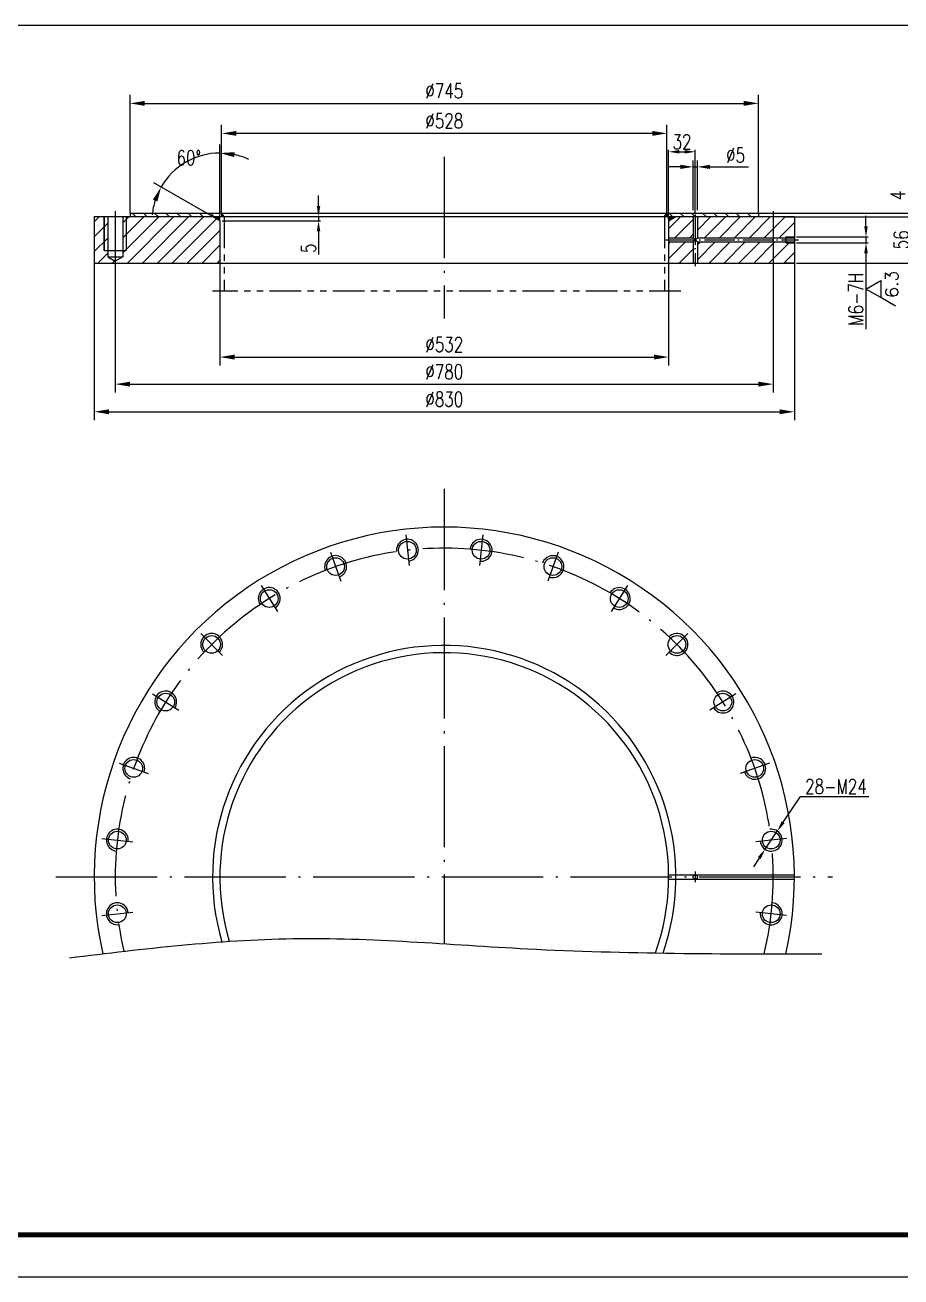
# Model space of a CAD drawing. Extents: x 1512 to 4800, y -77 to 764.
# Drawn here: x 2548.5 to 2756.2, y -76.5 to 220.5 of the extents above; entities that cross this region are included whole.
import ezdxf

# ---------------------------------------------------------------- set-up
doc = ezdxf.new("R2010")
doc.units = 0
doc.header["$MEASUREMENT"] = 0
for name, pattern in [('ACAD_ISO02W100', [15, 12, -3]), ('ACAD_ISO04W100', [30.5, 24, -3, 0.5, -3]), ('PHANTOMX2', [5, 2.5, -0.5, 0.5, -0.5, 0.5, -0.5])]:
    doc.linetypes.add(name, pattern=pattern)
doc.layers.get('0').update_dxf_attribs({"linetype": 'CONTINUOUS'})
doc.layers.get('DEFPOINTS').update_dxf_attribs({"linetype": 'CONTINUOUS'})
for name, color, linetype in [('1', 1, 'CONTINUOUS'), ('2', 2, 'ACAD_ISO04W100'), ('3', 3, 'ACAD_ISO02W100'), ('4', 6, 'PHANTOMX2')]:
    doc.layers.add(name, color=color, linetype=linetype)
doc.styles.add('ACANSTS', font='romans.shx', dxfattribs={"height": 1, "bigfont": 'gbcbig.shx'})
doc.styles.add('HZ5', font='romans.shx', dxfattribs={"width": 0.75, "bigfont": 'hz5.shx'})
doc.dimstyles.get("Standard").update_dxf_attribs({"dimtxt": 3.5, "dimasz": 3, "dimexe": 2, "dimexo": 0, "dimgap": 1, "dimtad": 1, "dimdec": 0, "dimlfac": 20, "dimzin": 0, "dimdsep": 46, "dimtxsty": 'HZ5', "dimcen": 1, "dimadec": 0, "dimazin": 0, "dimtfac": 1, "dimtdec": 0, "dimtmove": 2, "dimatfit": 3, "dimfxl": 0, "dimtolj": 1, "dimtzin": 0, "dimarcsym": 0})
doc.dimstyles.new('STANDARD$0', dxfattribs={"dimtxt": 3.5, "dimasz": 3.5, "dimexe": 2, "dimexo": 0, "dimgap": 1.2, "dimtad": 1, "dimdec": 4, "dimzin": 0, "dimdsep": 46, "dimtxsty": 'HZ5', "dimcen": 0.09, "dimadec": 0, "dimazin": 0, "dimtfac": 0.857143, "dimtdec": 4, "dimtofl": 0, "dimtmove": 2, "dimatfit": 3, "dimfxl": 0, "dimtolj": 1, "dimtzin": 0, "dimarcsym": 0})
doc.dimstyles.new('STANDARD$2', dxfattribs={"dimscale": 0, "dimtxt": 3.5, "dimasz": 3.5, "dimexe": 2, "dimexo": 0, "dimgap": 1.2, "dimtad": 1, "dimtih": 1, "dimtoh": 1, "dimdec": 4, "dimzin": 0, "dimdsep": 46, "dimtxsty": 'HZ5', "dimcen": 0, "dimadec": 4, "dimazin": 0, "dimtfac": 0.857143, "dimtdec": 4, "dimtofl": 0, "dimtmove": 2, "dimatfit": 3, "dimfxl": 0, "dimtolj": 1, "dimtzin": 0, "dimarcsym": 0})
doc.dimstyles.new('副本1', dxfattribs={"dimtxt": 3.5, "dimasz": 2.5, "dimexe": 0.5, "dimexo": 0.5, "dimtad": 1, "dimtih": 1, "dimtoh": 1, "dimdec": 0, "dimzin": 0, "dimdsep": 46, "dimtxsty": 'HZ5', "dimcen": 0, "dimadec": 0, "dimazin": 0, "dimtfac": 0.857143, "dimtdec": 0, "dimtmove": 0, "dimatfit": 0, "dimfxl": 0, "dimtvp": 1.5, "dimtolj": 1, "dimtzin": 0, "dimarcsym": 0})
doc.dimstyles.new('副本4', dxfattribs={"dimtxt": 3.5, "dimasz": 2.5, "dimexe": 0.5, "dimexo": 0.5, "dimtad": 1, "dimtih": 1, "dimtoh": 1, "dimdec": 0, "dimlfac": 4, "dimzin": 0, "dimdsep": 46, "dimtxsty": 'HZ5', "dimcen": 0, "dimadec": 0, "dimazin": 0, "dimtfac": 0.857143, "dimtdec": 0, "dimtmove": 0, "dimatfit": 0, "dimfxl": 0, "dimtvp": 1.5, "dimtolj": 1, "dimtzin": 0, "dimarcsym": 0})

# ---------------------------------------------------------------- blocks, each defined once
blk = doc.blocks.new('*D176')
at = {"color": 0, "linetype": 'ByBlock', "ltscale": 5}
for p, q in [((2728.26, 43.08), (2732.35, 49.21)), ((2732.35, 49.21), (2748.6, 49.21)), ((2723.99, 36.67), (2726.87, 41)), ((2722.6, 34.59), (2721.21, 32.51))]:
    blk.add_line(p, q, dxfattribs=at)
for points in [[(2727.91, 43.31), (2728.61, 42.85), (2726.87, 41)], [(2722.25, 34.83), (2722.95, 34.36), (2723.99, 36.67)]]:
    blk.add_solid(points, dxfattribs=at)
at = {"layer": 'DEFPOINTS', "color": 0, "linetype": 'ByBlock', "ltscale": 5}
for p in [(2726.87, 41), (2723.99, 36.67)]:
    blk.add_point(p, dxfattribs=at)
at = {"color": 0, "linetype": 'ByBlock', "ltscale": 5, "insert": (2740.79, 51.58), "char_height": 3.5, "attachment_point": 5, "style": 'HZ5'}
blk.add_mtext('\\A1;28-M24', dxfattribs=at)
blk = doc.blocks.new('*D173')
at = {"color": 0, "linetype": 'ByBlock', "ltscale": 5}
for p, q in [((2594.72, 157.31), (2594.72, 139.7)), ((2701.12, 157.31), (2701.12, 139.7)), ((2598.22, 141.7), (2697.62, 141.7))]:
    blk.add_line(p, q, dxfattribs=at)
for points in [[(2598.22, 142.29), (2598.22, 141.12), (2594.72, 141.7)], [(2697.62, 142.29), (2697.62, 141.12), (2701.12, 141.7)]]:
    blk.add_solid(points, dxfattribs=at)
at = {"layer": 'DEFPOINTS', "color": 0, "linetype": 'ByBlock', "ltscale": 5}
for p in [(2594.72, 157.31), (2701.12, 157.31), (2701.12, 141.7)]:
    blk.add_point(p, dxfattribs=at)
at = {"color": 0, "linetype": 'ByBlock', "ltscale": 5, "insert": (2647.92, 144.65), "char_height": 3.5, "attachment_point": 5, "style": 'HZ5'}
blk.add_mtext('\\A1;∅532', dxfattribs=at)
blk = doc.blocks.new('*D172')
at = {"color": 0, "linetype": 'ByBlock', "ltscale": 5}
for p, q in [((2725.92, 176.28), (2725.92, 133.28)), ((2569.92, 162.78), (2569.92, 133.28)), ((2573.42, 135.28), (2722.42, 135.28))]:
    blk.add_line(p, q, dxfattribs=at)
for points in [[(2573.42, 135.86), (2573.42, 134.7), (2569.92, 135.28)], [(2722.42, 135.86), (2722.42, 134.7), (2725.92, 135.28)]]:
    blk.add_solid(points, dxfattribs=at)
at = {"layer": 'DEFPOINTS', "color": 0, "linetype": 'ByBlock', "ltscale": 5}
for p in [(2725.92, 176.28), (2569.92, 162.78), (2725.92, 135.28)]:
    blk.add_point(p, dxfattribs=at)
at = {"color": 0, "linetype": 'ByBlock', "ltscale": 5, "insert": (2647.92, 138.23), "char_height": 3.5, "attachment_point": 5, "style": 'HZ5'}
blk.add_mtext('\\A1;∅780', dxfattribs=at)
blk = doc.blocks.new('*D171')
at = {"color": 0, "linetype": 'ByBlock', "ltscale": 5}
for p, q in [((2564.92, 164.01), (2564.92, 126.73)), ((2730.92, 164.01), (2730.92, 126.73)), ((2568.42, 128.73), (2727.42, 128.73))]:
    blk.add_line(p, q, dxfattribs=at)
for points in [[(2568.42, 129.31), (2568.42, 128.14), (2564.92, 128.73)], [(2727.42, 129.31), (2727.42, 128.14), (2730.92, 128.73)]]:
    blk.add_solid(points, dxfattribs=at)
at = {"layer": 'DEFPOINTS', "color": 0, "linetype": 'ByBlock', "ltscale": 5}
for p in [(2564.92, 164.01), (2730.92, 164.01), (2730.92, 128.73)]:
    blk.add_point(p, dxfattribs=at)
at = {"color": 0, "linetype": 'ByBlock', "ltscale": 5, "insert": (2647.92, 131.68), "char_height": 3.5, "attachment_point": 5, "style": 'HZ5'}
blk.add_mtext('\\A1;∅830', dxfattribs=at)
blk = doc.blocks.new('*D175')
at = {"color": 0, "linetype": 'ByBlock', "ltscale": 5}
for p, q in [((2597.97, 175.81), (2597.97, 203.89)), ((2746.97, 175.81), (2746.97, 203.89)), ((2601.47, 201.89), (2743.47, 201.89))]:
    blk.add_line(p, q, dxfattribs=at)
for points in [[(2601.47, 202.47), (2601.47, 201.3), (2597.97, 201.89)], [(2743.47, 202.47), (2743.47, 201.3), (2746.97, 201.89)]]:
    blk.add_solid(points, dxfattribs=at)
at = {"layer": 'DEFPOINTS', "color": 0, "linetype": 'ByBlock', "ltscale": 5}
for p in [(2746.97, 201.89), (2597.97, 175.81), (2746.97, 175.81)]:
    blk.add_point(p, dxfattribs=at)
at = {"color": 0, "linetype": 'ByBlock', "ltscale": 5, "insert": (2672.47, 204.84), "char_height": 3.5, "attachment_point": 5, "style": 'HZ5'}
blk.add_mtext('\\A1;∅745', dxfattribs=at)
blk = doc.blocks.new('*D174')
at = {"color": 0, "linetype": 'ByBlock', "ltscale": 5}
for p, q in [((2619.67, 175.81), (2619.67, 196.77)), ((2725.27, 175.81), (2725.27, 196.77)), ((2721.77, 194.77), (2623.17, 194.77))]:
    blk.add_line(p, q, dxfattribs=at)
for points in [[(2623.17, 195.35), (2623.17, 194.19), (2619.67, 194.77)], [(2721.77, 195.35), (2721.77, 194.19), (2725.27, 194.77)]]:
    blk.add_solid(points, dxfattribs=at)
at = {"layer": 'DEFPOINTS', "color": 0, "linetype": 'ByBlock', "ltscale": 5}
for p in [(2619.67, 194.77), (2619.67, 175.81), (2725.27, 175.81)]:
    blk.add_point(p, dxfattribs=at)
at = {"color": 0, "linetype": 'ByBlock', "ltscale": 5, "insert": (2672.47, 197.72), "char_height": 3.5, "attachment_point": 5, "style": 'HZ5'}
blk.add_mtext('\\A1;∅528', dxfattribs=at)
blk = doc.blocks.new('*D12')
at = {"color": 0, "linetype": 'ByBlock', "ltscale": 5}
for p, q in [((4113.26, 1490.99), (4113.26, 1493.49)), ((4090.38, 1488.49), (4113.76, 1488.49)), ((4113.26, 1488.49), (4113.26, 1487.49)), ((4090.38, 1487.49), (4113.76, 1487.49)), ((4113.26, 1484.99), (4113.26, 1479.49))]:
    blk.add_line(p, q, dxfattribs=at)
for points in [[(4112.85, 1490.99), (4113.68, 1490.99), (4113.26, 1488.49)], [(4112.85, 1484.99), (4113.68, 1484.99), (4113.26, 1487.49)]]:
    blk.add_solid(points, dxfattribs=at)
at = {"layer": 'DEFPOINTS', "color": 0, "linetype": 'ByBlock', "ltscale": 5}
for p in [(4089.88, 1488.49), (4113.26, 1488.49), (4089.88, 1487.49)]:
    blk.add_point(p, dxfattribs=at)
at = {"color": 0, "linetype": 'ByBlock', "ltscale": 5, "insert": (4110.89, 1480.99), "char_height": 3.5, "attachment_point": 5, "rotation": 90, "style": 'HZ5'}
blk.add_mtext('\\A1;5', dxfattribs=at)
blk = doc.blocks.new('*D168')
at = {"color": 0, "linetype": 'ByBlock', "ltscale": 5}
for p, q in [((2619.27, 173.74), (2619.27, 178.88)), ((2617.54, 161.79), (2603.61, 169.83))]:
    blk.add_line(p, q, dxfattribs=at)
for start, end in [(90, 149.9998), (65.0199, 77.5099), (162.4899, 174.98)]:
    blk.add_arc((2619.27, 160.79), 16.09, start, end, dxfattribs=at)
for points in [[(2622.69, 175.92), (2622.81, 177.08), (2619.27, 176.88)], [(2603.4, 165.86), (2604.46, 165.39), (2605.34, 168.83)]]:
    blk.add_solid(points, dxfattribs=at)
at = {"layer": 'DEFPOINTS', "color": 0, "linetype": 'ByBlock', "ltscale": 5}
for p in [(2608.93, 173.11), (2619.27, 173.74), (2617.54, 161.79), (2619.27, 160.79), (2619.27, 160.79)]:
    blk.add_point(p, dxfattribs=at)
at = {"color": 0, "linetype": 'ByBlock', "ltscale": 5, "insert": (2611.91, 175.74), "char_height": 3.5, "attachment_point": 5, "style": 'HZ5'}
blk.add_mtext('\\A1;60°', dxfattribs=at)
blk = doc.blocks.new('*D180')
at = {"color": 0, "linetype": 'ByBlock', "ltscale": 5}
for p, q in [((2758.64, 179.31), (2758.64, 182.81)), ((2722.42, 175.81), (2760.64, 175.81)), ((2758.64, 175.81), (2758.64, 175.01)), ((2730.92, 175.01), (2760.64, 175.01)), ((2758.64, 171.51), (2758.64, 168.01))]:
    blk.add_line(p, q, dxfattribs=at)
for points in [[(2758.05, 179.31), (2759.22, 179.31), (2758.64, 175.81)], [(2758.05, 171.51), (2759.22, 171.51), (2758.64, 175.01)]]:
    blk.add_solid(points, dxfattribs=at)
at = {"layer": 'DEFPOINTS', "color": 0, "linetype": 'ByBlock', "ltscale": 5}
for p in [(2722.42, 175.81), (2730.92, 175.01), (2758.64, 175.01)]:
    blk.add_point(p, dxfattribs=at)
at = {"color": 0, "linetype": 'ByBlock', "ltscale": 5, "insert": (2755.47, 180.06), "char_height": 3.5, "attachment_point": 5, "rotation": 90, "style": 'HZ5'}
blk.add_mtext('\\A1;4', dxfattribs=at)
blk = doc.blocks.new('*D169')
at = {"color": 0, "linetype": 'ByBlock', "ltscale": 5}
for p, q in [((2728.47, 173.6), (2725.47, 173.6)), ((2731.47, 163.29), (2731.47, 175.1)), ((2731.47, 173.6), (2732.47, 173.6)), ((2732.47, 163.29), (2732.47, 175.1)), ((2735.47, 173.6), (2744.6, 173.6))]:
    blk.add_line(p, q, dxfattribs=at)
for points in [[(2728.47, 174.1), (2728.47, 173.1), (2731.47, 173.6)], [(2735.47, 174.1), (2735.47, 173.1), (2732.47, 173.6)]]:
    blk.add_solid(points, dxfattribs=at)
at = {"layer": 'DEFPOINTS', "color": 0, "linetype": 'ByBlock', "ltscale": 5}
for p in [(2732.47, 173.6), (2731.47, 161.79), (2732.47, 161.79)]:
    blk.add_point(p, dxfattribs=at)
at = {"color": 0, "linetype": 'ByBlock', "ltscale": 5, "insert": (2741.53, 176.35), "char_height": 3.5, "attachment_point": 5, "style": 'HZ5'}
blk.add_mtext('\\A1;∅5', dxfattribs=at)
blk = doc.blocks.new('*D170')
at = {"color": 0, "linetype": 'ByBlock', "ltscale": 5}
for p, q in [((2725.67, 161.29), (2725.67, 177.68)), ((2728.17, 177.18), (2729.47, 177.18)), ((2731.97, 162.81), (2731.97, 177.68))]:
    blk.add_line(p, q, dxfattribs=at)
for points in [[(2728.17, 177.59), (2728.17, 176.76), (2725.67, 177.18)], [(2729.47, 177.59), (2729.47, 176.76), (2731.97, 177.18)]]:
    blk.add_solid(points, dxfattribs=at)
at = {"layer": 'DEFPOINTS', "color": 0, "linetype": 'ByBlock', "ltscale": 5}
for p in [(2731.97, 177.18), (2725.67, 160.79), (2731.97, 162.31)]:
    blk.add_point(p, dxfattribs=at)
at = {"color": 0, "linetype": 'ByBlock', "ltscale": 5, "insert": (2728.82, 179.55), "char_height": 3.5, "attachment_point": 5, "style": 'HZ5'}
blk.add_mtext('\\A1;32', dxfattribs=at)
blk = doc.blocks.new('*D13')
at = {"color": 0, "linetype": 'ByBlock', "ltscale": 5}
for p, q in [((4232.06, 1478.69), (4232.06, 1481.19)), ((4215.58, 1476.19), (4232.56, 1476.19)), ((4232.06, 1476.19), (4232.06, 1474.79)), ((4215.58, 1474.79), (4232.56, 1474.79)), ((4232.06, 1472.29), (4232.06, 1454.28))]:
    blk.add_line(p, q, dxfattribs=at)
for points in [[(4231.64, 1478.69), (4232.48, 1478.69), (4232.06, 1476.19)], [(4231.64, 1472.29), (4232.48, 1472.29), (4232.06, 1474.79)]]:
    blk.add_solid(points, dxfattribs=at)
at = {"layer": 'DEFPOINTS', "color": 0, "linetype": 'ByBlock', "ltscale": 5}
for p in [(4215.08, 1476.19), (4232.06, 1476.19), (4215.08, 1474.79)]:
    blk.add_point(p, dxfattribs=at)
at = {"color": 0, "linetype": 'ByBlock', "ltscale": 5, "insert": (4229.68, 1461.41), "char_height": 3.5, "attachment_point": 5, "rotation": 90, "style": 'HZ5'}
blk.add_mtext('\\A1;M6-7H', dxfattribs=at)
blk = doc.blocks.new('*D177')
at = {"color": 0, "linetype": 'ByBlock', "ltscale": 5}
for p, q in [((2729.02, 175.01), (2759.14, 175.01)), ((2758.64, 172.51), (2758.64, 166.51)), ((2731.42, 164.01), (2759.14, 164.01))]:
    blk.add_line(p, q, dxfattribs=at)
for points in [[(2758.22, 172.51), (2759.05, 172.51), (2758.64, 175.01)], [(2758.22, 166.51), (2759.05, 166.51), (2758.64, 164.01)]]:
    blk.add_solid(points, dxfattribs=at)
at = {"layer": 'DEFPOINTS', "color": 0, "linetype": 'ByBlock', "ltscale": 5}
for p in [(2728.52, 175.01), (2730.92, 164.01), (2758.64, 164.01)]:
    blk.add_point(p, dxfattribs=at)
at = {"color": 0, "linetype": 'ByBlock', "ltscale": 5, "insert": (2756.26, 169.51), "char_height": 3.5, "attachment_point": 5, "rotation": 90, "style": 'HZ5'}
blk.add_mtext('\\A1;56', dxfattribs=at)

msp = doc.modelspace()

# ---------------------------------------------------------------- hatches: boundary and pattern name
at = {"ltscale": 5}
h = msp.add_hatch(dxfattribs=at)
h.set_pattern_fill('ANSI31', color=256, scale=15, angle=90, style=0)
h.paths.add_polyline_path([(2722.4207285, 175.8148859), (2700.7207285, 175.8148859), (2700.7207285, 175.0148859), (2722.4207285, 175.0148859)])
h.paths.add_polyline_path([(2594.7207285, 175.8148859), (2573.4207285, 175.8148859), (2573.4207285, 175.0148859), (2594.7207285, 175.0148859)])
for points in [[(2595.1207285, 175.8148859), (2595.7207285, 175.0148859), (2595.1207285, 175.0148859)], [(2700.1207285, 175.0148859), (2700.7207285, 175.0148859), (2700.7207285, 175.8148859)], [(2592.9886885, 175.0148859), (2594.7207285, 175.0148859), (2594.7207285, 174.0148859)], [(2701.1207285, 175.0148859), (2701.1207285, 174.0148859), (2702.8527685, 175.0148859)]]:
    msp.add_hatch(color=256, dxfattribs=at).paths.add_polyline_path(points)
h = msp.add_hatch(dxfattribs=at)
h.set_pattern_fill('ANSI31', color=256, scale=20, style=0)
h.set_pattern_definition([(45, (-24.5503, 13.2262), (-1.767767, 1.767767), [])])
h.paths.add_polyline_path([(2567.3207285, 175.0148859), (2564.9207285, 175.0148859), (2564.9207285, 164.0148859), (2569.9207285, 164.0148859), (2569.9207285, 164.4756555), (2568.1207285, 165.5148859), (2568.1207285, 167.0148859), (2567.3207285, 167.0148859)])
h.paths.add_polyline_path([(2572.5207285, 175.0148859), (2572.5207285, 167.0148859), (2571.7207285, 167.0148859), (2571.7207285, 165.5148859), (2569.9207285, 164.4756555), (2569.9207285, 164.0148859), (2594.7207285, 164.0148859), (2594.7207285, 174.0148859), (2592.9886885, 175.0148859)])
h.paths.add_polyline_path([(2572.5207285, 175.0148859), (2571.7207285, 175.0148859), (2571.7207285, 167.0148859), (2572.5207285, 167.0148859)], flags=16)
h.paths.add_polyline_path([(2568.1207285, 175.0148859), (2567.3207285, 175.0148859), (2567.3207285, 167.0148859), (2568.1207285, 167.0148859)], flags=17)
h.paths.add_polyline_path([(2728.9207285, 170.0148859), (2728.9207285, 170.2148859), (2730.9207285, 170.2148859), (2730.9207285, 175.0148859), (2707.9207285, 175.0148859), (2707.9207285, 170.0148859)])
h.paths.add_polyline_path([(2701.1207285, 170.0148859), (2706.9207285, 170.0148859), (2706.9207285, 175.0148859), (2702.8527685, 175.0148859), (2701.1207285, 174.0148859)])
h.paths.add_polyline_path([(2701.1207285, 164.0148859), (2706.9207285, 164.0148859), (2706.9207285, 169.0148859), (2701.1207285, 169.0148859)])
h.paths.add_polyline_path([(2707.9207285, 169.0148859), (2707.9207285, 164.0148859), (2730.9207285, 164.0148859), (2730.9207285, 168.8148859), (2728.9207285, 168.8148859), (2728.9207285, 169.0148859)])

# ---------------------------------------------------------------- linework, layer by layer
for p, q in [((2131.2763814, 220.4732907), (2937.2763814, 220.4732907)), ((2106.2763814, -76.5267093), (2947.2763814, -76.5267093))]:
    msp.add_line(p, q)
for p, q in [((2594.7207285, 174.0148859), (2594.7207285, 186.9691254)), ((2567.3207285, 175.0148859), (2567.3207285, 167.0148859)), ((2567.3207285, 167.0148859), (2567.3207285, 175.0148859)), ((2572.5207285, 175.0148859), (2572.5207285, 167.0148859))]:
    msp.add_line(p, q, dxfattribs=at)
at = {"ltscale": 10}
for p, q in [((2728.9207285, 170.2148859), (2730.9207285, 170.2148859)), ((2728.9207285, 168.8148859), (2730.9207285, 168.8148859)), ((2747.9044978, 157.8179568), (2751.4044978, 159.8386827)), ((2751.4044978, 155.7972308), (2747.9044978, 157.8179568)), ((2751.4044978, 159.8386827), (2751.4044978, 155.7972308)), ((2754.9044978, 153.7765049), (2751.4044978, 155.7972308))]:
    msp.add_line(p, q, dxfattribs=at)
for centre, start, end in [((2639.1874975, 95.8791598), 276.428572857, 187.383546731), ((2656.6539557, 95.8791603), 263.57143, 174.526403874), ((2622.1589599, 91.9925068), 289.285715714, 200.240689588), ((2673.6824935, 91.9925081), 250.714287143, 161.669261017), ((2606.4222249, 84.4140942), 302.142858571, 213.097832445), ((2689.4192289, 84.4140963), 237.857144286, 148.812118159), ((2592.7663982, 73.5239352), 315.000001429, 225.954975302), ((2703.0750561, 73.523938), 225.000001429, 135.954975302), ((2581.87624, 59.868108), 327.857144286, 238.812118159), ((2713.965215, 59.8681113), 212.142858571, 123.097832445), ((2574.2978281, 44.1313727), 340.714287143, 251.669261017), ((2721.5436277, 44.1313764), 199.285715714, 110.240689588), ((2570.4111759, 27.1028349), 353.57143, 264.526403874), ((2725.4302807, 27.1028388), 186.428572857, 97.383546731), ((2570.4111764, 9.6363766), 6.428572857, 277.383546731), ((2725.4302811, 9.6363805), 173.57143, 84.526403874)]:
    msp.add_arc(centre, 2.6, start, end, dxfattribs=at)
msp.add_spline([(2559.0992451, -0.7843998), (2612.0017405, 3.7464704), (2667.6249337, 1.3300063), (2737.4562287, 0.1217742)], degree=3, dxfattribs=at)
at = {"layer": '1'}
for p, q in [((2573.4207285, 175.8148859), (2722.4207285, 175.8148859)), ((2573.4207285, 175.8148859), (2573.4207285, 175.0148859)), ((2595.1207285, 175.8148859), (2595.1207285, 175.0148859)), ((2595.7207285, 175.0148859), (2595.1207285, 175.8148859)), ((2700.1207285, 175.0148859), (2700.7207285, 175.8148859)), ((2700.7207285, 175.8148859), (2700.7207285, 175.0148859)), ((2722.4207285, 175.8148859), (2722.4207285, 175.0148859)), ((2564.9207285, 175.0148859), (2730.9207285, 175.0148859)), ((2564.9207285, 175.0148859), (2564.9207285, 164.0148859)), ((2564.9207285, 175.0148859), (2564.9207285, 164.0148859)), ((2568.1207285, 175.0148859), (2568.1207285, 165.5148859)), ((2571.7207285, 175.0148859), (2571.7207285, 165.5148859)), ((2594.7207285, 174.0148859), (2592.9886885, 175.0148859)), ((2594.7207285, 174.0148859), (2592.9886885, 175.0148859)), ((2594.7207285, 174.0148859), (2594.7207285, 164.0148859)), ((2701.1207285, 175.0148859), (2701.1207285, 164.0148859)), ((2701.1207285, 174.0148859), (2702.8527685, 175.0148859)), ((2706.9207285, 175.0148859), (2706.9207285, 170.0148859)), ((2707.9207285, 175.0148859), (2707.9207285, 170.0148859)), ((2730.9207285, 175.0148859), (2730.9207285, 164.0148859)), ((2730.9207285, 175.0148859), (2730.9207285, 164.0148859)), ((2701.1207285, 170.0148859), (2706.9207285, 170.0148859)), ((2707.9207285, 169.0148859), (2706.9207285, 170.0148859)), ((2706.9207285, 169.0148859), (2707.9207285, 170.0148859)), ((2707.9207285, 170.0148859), (2730.9207285, 170.0148859)), ((2728.9207285, 170.2148859), (2728.9207285, 168.8148859)), ((2567.3207285, 167.0148859), (2572.5207285, 167.0148859)), ((2701.1207285, 169.0148859), (2706.9207285, 169.0148859)), ((2706.9207285, 169.0148859), (2706.9207285, 164.0148859)), ((2707.9207285, 169.0148859), (2730.9207285, 169.0148859)), ((2707.9207285, 169.0148859), (2707.9207285, 164.0148859)), ((2564.9207285, 164.0148859), (2730.9207285, 164.0148859)), ((2568.1207285, 165.5148859), (2569.9207285, 164.4756555)), ((2568.1207285, 165.5148859), (2571.7207285, 165.5148859)), ((2571.7207285, 165.5148859), (2569.9207285, 164.4756555)), ((2730.9207285, 164.0148859), (2728.5207285, 164.0148859))]:
    msp.add_line(p, q, dxfattribs=at)
at = {"layer": '1', "const_width": 1.2}
msp.add_lwpolyline([(2131.2763814, -66.5267093), (2937.2763814, -66.5267093), (2937.2763814, 507.4732907), (2131.2763814, 507.4732907)], close=True, dxfattribs=at)
at = {"layer": '1'}
for centre, radius in [((2639.1874975, 95.8791598), 2.1), ((2656.6539557, 95.8791603), 2.1), ((2622.1589599, 91.9925068), 2.1), ((2673.6824935, 91.9925081), 2.1), ((2606.4222249, 84.4140942), 2.1), ((2689.4192289, 84.4140963), 2.1), ((2592.7663982, 73.5239352), 2.1), ((2703.0750561, 73.523938), 2.1), ((2581.87624, 59.868108), 2.1), ((2713.965215, 59.8681113), 2.1), ((2574.2978281, 44.1313727), 2.1), ((2721.5436277, 44.1313764), 2.1), ((2570.4111759, 27.1028349), 2.1), ((2725.4302807, 27.1028388), 2.1), ((2707.4207285, 18.3696077), 0.5), ((2570.4111764, 9.6363766), 2.1), ((2725.4302811, 9.6363805), 2.1)]:
    msp.add_circle(centre, radius, dxfattribs=at)
for radius, start, end in [(83, 347.300451601, 192.676146003), (54.93202, 340.804195233, 196.268019199), (53.2, 340.186570563, 196.675141599)]:
    msp.add_arc((2647.9207285, 18.3696077), radius, start, end, dxfattribs=at)
at = {"layer": '2'}
for p, q in [((2647.9207285, 189.1766028), (2647.9207285, 150.8365526)), ((2569.9207285, 176.2827659), (2569.9207285, 162.7827659)), ((2647.9207285, 110.4266679), (2647.9207285, 2.5237808)), ((2638.7769857, 99.5225513), (2639.5980092, 92.2357684)), ((2657.0644673, 99.5225517), (2656.2434442, 92.2357688)), ((2620.9480097, 95.4532034), (2623.3699101, 88.5318102)), ((2674.8934436, 95.4532047), (2672.4715435, 88.5318115)), ((2604.4715583, 87.5185621), (2608.3728915, 81.3096263)), ((2691.3698953, 87.5185643), (2687.4685624, 81.3096283)), ((2590.1738298, 76.1165035), (2595.3589666, 70.931367)), ((2705.6676244, 76.1165064), (2700.4824878, 70.9313696)), ((2578.771772, 61.8187744), (2584.980708, 57.9174416)), ((2717.0696829, 61.8187779), (2710.8607471, 57.9174447)), ((2570.8371315, 45.3423227), (2577.7585248, 42.9204227)), ((2725.0043242, 45.3423266), (2718.0829311, 42.9204262)), ((2566.7677845, 27.5133464), (2574.0545674, 26.6923234)), ((2729.0736721, 27.5133505), (2721.7868892, 26.692327)), ((2555.8636683, 18.3696077), (2739.9777887, 18.3696077)), ((2707.4207285, 19.6964852), (2707.4207285, 17.1617073)), ((2566.7677849, 9.2258649), (2574.0545678, 10.0468883)), ((2729.0736726, 9.2258689), (2721.7868897, 10.046892))]:
    msp.add_line(p, q, dxfattribs=at)
at = {"layer": '2', "ltscale": 0.3}
for p, q in [((2707.4207285, 175.5360859), (2707.4207285, 163.2638493)), ((2700.4336885, 169.5148859), (2731.8750685, 169.5148859))]:
    msp.add_line(p, q, dxfattribs=at)
at = {"layer": '2'}
msp.add_arc((2647.9207285, 18.3696077), 78, 346.476182634, 193.064108798, dxfattribs=at)
at = {"layer": '3', "ltscale": 5}
for p, q in [((2701.1183789, 18.8696077), (2730.9192225, 18.8696077)), ((2701.1183789, 17.8696077), (2730.9192225, 17.8696077))]:
    msp.add_line(p, q, dxfattribs=at)
at = {"layer": '4', "ltscale": 3}
for p, q in [((2595.7207285, 175.0148859), (2595.7207285, 157.3067653)), ((2700.1207285, 175.0148859), (2700.1207285, 157.3067653)), ((2594.7207285, 164.0148859), (2594.7207285, 157.3067653)), ((2701.1207285, 164.0148859), (2701.1207285, 157.3067653)), ((2703.9814345, 157.3067653), (2592.9992956, 157.3067653))]:
    msp.add_line(p, q, dxfattribs=at)

# ---------------------------------------------------------------- texts
at = {"ltscale": 10, "style": 'ACANSTS'}
msp.add_text('6.3', height=3, rotation=90, dxfattribs=at).set_placement((2755.5097703, 155.7471929))

# ---------------------------------------------------------------- dimensions: what is measured, and where the dimension line sits
at = {"ltscale": 5}
for base, p1, p2, text, picture, middle in [((2722.4207285, 201.8883114), (2573.4207285, 175.8148859), (2722.4207285, 175.8148859), '%%c745', '*D175', (2647.9207285, 204.8383114)), ((2595.1207285, 194.7695258), (2700.7207285, 175.8148859), (2595.1207285, 175.8148859), '%%c528', '*D174', (2647.9207285, 197.7195258))]:
    dim = msp.add_linear_dim(base=base, p1=p1, p2=p2, text=text, dimstyle='STANDARD$0', override={"dimtxsty": 'ACANSTS'}, dxfattribs=at)
    dim.commit()
    dim.dimension.update_dxf_attribs({"geometry": picture, "text_midpoint": middle, "insert": (-24.5502925, 0)})
at = {"ltscale": 10}
dim = msp.add_linear_dim(base=(2707.4207285339, 190.4040169897), p1=(2701.1207285339, 174.0148859398), p2=(2707.4207285339, 175.5360859398), dimstyle='副本1', override={"dimtih": 0, "dimtoh": 0, "dimlfac": 5, "dimtxsty": 'ACANSTS', "dimtmove": 2, "dimatfit": 3}, dxfattribs=at)
dim.commit()
dim.dimension.update_dxf_attribs({"geometry": '*D170', "text_midpoint": (2704.2707285339, 192.7790169897), "insert": (-24.5502924951, 13.2261502459)})
at = {"ltscale": 5}
dim = msp.add_angular_dim_2l(base=(2584.3799528, 186.3385876), line1=((2594.7207285, 174.0148859), (2594.7207285, 186.9691254)), line2=((2594.7207285, 174.0148859), (2592.9886885, 175.0148859)), text='60%%D', dimstyle='STANDARD$2', override={"dimscale": 1, "dimtxsty": 'ACANSTS', "dimtofl": 1}, dxfattribs=at)
dim.commit()
dim.dimension.update_dxf_attribs({"geometry": '*D168', "text_midpoint": (2587.3560841, 188.9669254), "dimtype": 130, "insert": (-24.5502925, 13.2261502)})
dim = msp.add_linear_dim(base=(2707.9207285, 186.8220775), p1=(2706.9207285, 175.0148859), p2=(2707.9207285, 175.0148859), text='%%C5', dimstyle='Standard', override={"dimasz": 3, "dimexe": 1.5, "dimexo": 1.5, "dimgap": 1, "dimtad": 1, "dimlfac": 4, "dimtxsty": 'ACANSTS', "dimcen": 1, "dimtofl": 1, "dimtmove": 0}, dxfattribs=at)
dim.commit()
dim.dimension.update_dxf_attribs({"geometry": '*D169', "text_midpoint": (2716.9832285, 186.8220775), "dimtype": 128, "insert": (-24.5502925, 13.2261502)})
dim = msp.add_linear_dim(base=(2758.6364108, 175.0148859), p1=(2722.4207285, 175.8148859), p2=(2730.9207285, 175.0148859), angle=90, text='4', dimstyle='STANDARD$0', override={"dimtxsty": 'ACANSTS'}, dxfattribs=at)
dim.commit()
dim.dimension.update_dxf_attribs({"geometry": '*D180', "text_midpoint": (2755.4679752, 180.0595633), "dimtype": 128})
at = {"ltscale": 10}
dim = msp.add_linear_dim(base=(2618.1085444, 175.0148859), p1=(2594.7207285, 174.0148859), p2=(2594.7207285, 175.0148859), angle=90, dimstyle='副本1', override={"dimtih": 0, "dimtoh": 0, "dimlfac": 5, "dimtxsty": 'ACANSTS'}, dxfattribs=at)
dim.commit()
dim.dimension.update_dxf_attribs({"geometry": '*D12', "text_midpoint": (2618.1085444, 167.5148859), "dimtype": 128, "insert": (-1495.1543089, -1313.477254)})
at = {"ltscale": 5}
for base, p1, p2, text, picture, middle in [((2725.9207285, 135.2786748), (2569.9207285, 162.7827659), (2725.9207285, 176.2827659), '%%c780', '*D172', (2647.9207285, 138.2286748)), ((2730.9207285, 128.7253269), (2564.9207285, 164.0148859), (2730.9207285, 164.0148859), '%%c830', '*D171', (2647.9207285, 131.6753269)), ((2701.1207285, 141.7030485), (2594.7207285, 157.3067653), (2701.1207285, 157.3067653), '%%c532', '*D173', (2647.9207285, 144.6530485))]:
    dim = msp.add_linear_dim(base=base, p1=p1, p2=p2, text=text, dimstyle='STANDARD$0', override={"dimtxsty": 'ACANSTS'}, dxfattribs=at)
    dim.commit()
    dim.dimension.update_dxf_attribs({"geometry": picture, "text_midpoint": middle})
at = {"ltscale": 10}
dim = msp.add_linear_dim(base=(2758.6364108, 164.0148859), p1=(2728.5207285, 175.0148859), p2=(2730.9207285, 164.0148859), angle=270, text='56', dimstyle='副本1', override={"dimtih": 0, "dimtoh": 0, "dimlfac": 5, "dimtxsty": 'ACANSTS', "dimtmove": 2, "dimatfit": 3}, dxfattribs=at)
dim.commit()
dim.dimension.update_dxf_attribs({"geometry": '*D177', "text_midpoint": (2756.2614108, 169.5148859)})
dim = msp.add_linear_dim(base=(2747.9044978, 170.2148859), p1=(2730.9207285, 168.8148859), p2=(2730.9207285, 170.2148859), angle=90, text='M6-7H', dimstyle='副本1', override={"dimtih": 0, "dimtoh": 0, "dimlfac": 5, "dimtxsty": 'ACANSTS'}, dxfattribs=at)
dim.commit()
dim.dimension.update_dxf_attribs({"geometry": '*D13', "text_midpoint": (2747.9044978, 155.4325485), "dimtype": 128, "insert": (-1484.1543089, -1305.977254)})
at = {"ltscale": 5}
dim = msp.add_diameter_dim_2p(p1=(2723.9869245, 24.940262), p2=(2726.8736377, 29.2654078), text='28-M24', dimstyle='副本4', override={"dimtxsty": 'ACANSTS'}, dxfattribs=at)
dim.commit()
dim.dimension.update_dxf_attribs({"geometry": '*D176', "text_midpoint": (2740.7905604, 37.4751952), "dimtype": 131, "insert": (0, -11.7328776)})

doc.saveas('drawing.dxf')
